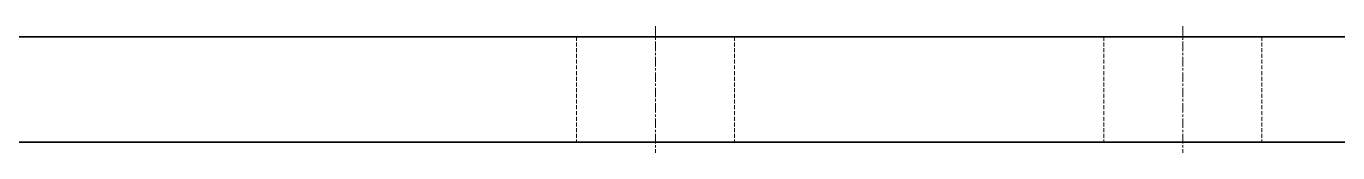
# Model space of a CAD drawing. Header units: millimetres. Extents: x 1333 to 106363, y -60675 to -5704.
# Drawn here: x 11946.5 to 12021.1, y -60416.2 to -60409 of the extents above; entities that cross this region are included whole.
import ezdxf

# ---------------------------------------------------------------- set-up
doc = ezdxf.new("R2010")
doc.units = ezdxf.units.MM
doc.header["$LTSCALE"] = 0.5
doc.linetypes.add('AM_ISO02W050x2', pattern=[3.75, 3, -0.75])
doc.linetypes.add('AM_ISO08W050x2', pattern=[9, 6, -0.75, 1.5, -0.75])
for name, color, linetype, lineweight in [('HIDDEN', 1, 'AM_ISO02W050x2', 18), ('中心线', 2, 'AM_ISO08W050x2', 18), ('粗实线', 7, 'Continuous', 35)]:
    doc.layers.add(name, color=color, linetype=linetype, lineweight=lineweight)

msp = doc.modelspace()

# ---------------------------------------------------------------- linework, layer by layer
at = {"layer": 'HIDDEN', "lineweight": 13, "ltscale": 0.15}
for p, q in [((11977.789, -60409.563), (11977.789, -60415.563)), ((11986.789, -60409.563), (11986.789, -60415.563)), ((12007.789, -60409.563), (12007.789, -60415.563)), ((12016.789, -60409.563), (12016.789, -60415.563))]:
    msp.add_line(p, q, dxfattribs=at)
at = {"layer": '中心线', "lineweight": 13, "ltscale": 0.180015}
for p, q in [((11982.289, -60408.963), (11982.289, -60416.163)), ((12012.289, -60408.963), (12012.289, -60416.163))]:
    msp.add_line(p, q, dxfattribs=at)
at = {"layer": '粗实线', "color": 7, "lineweight": 35}
for p, q in [((11942.288, -60409.563), (12023.332, -60409.563)), ((11942.288, -60415.563), (12023.332, -60415.563))]:
    msp.add_line(p, q, dxfattribs=at)

doc.saveas('drawing.dxf')
